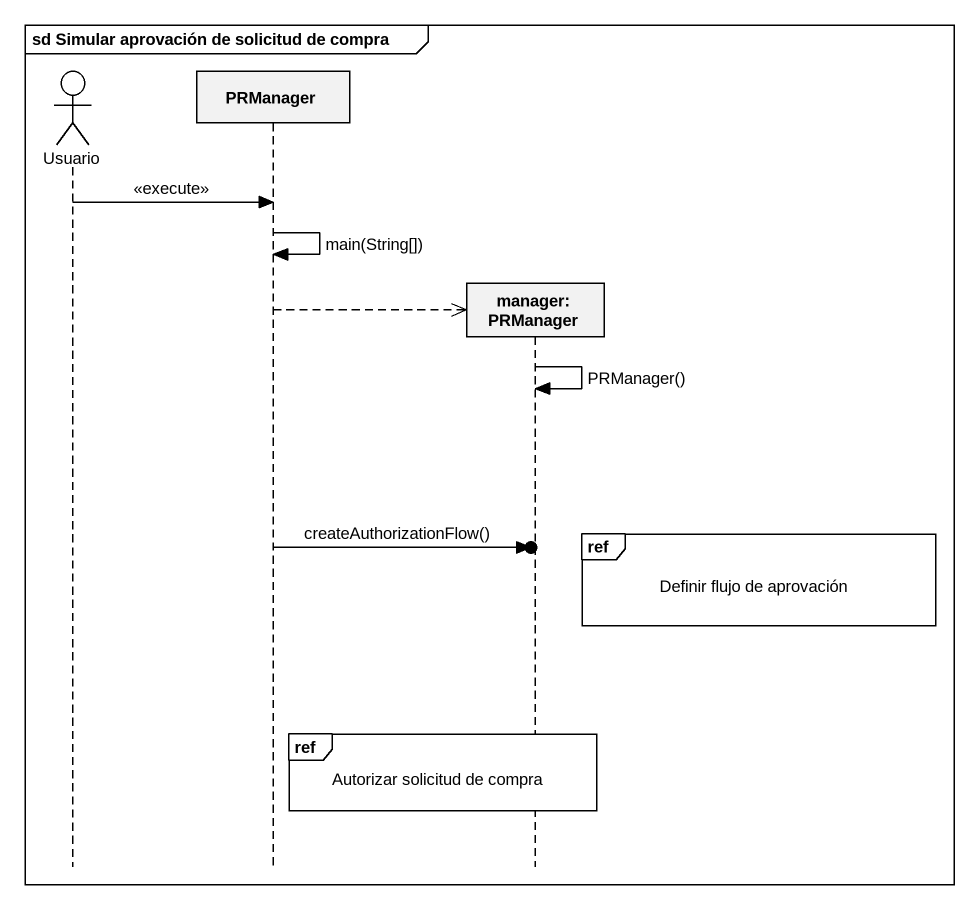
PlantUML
@startuml
mainframe sd Simular aprovación de solicitud de compra
hide footbox
actor Usuario
participant PRManager
participant "manager: PRManager" as manager_PRManager

Usuario -> PRManager : <<execute>>
PRManager -> PRManager : main(String[])
PRManager -->> manager_PRManager **
manager_PRManager -> manager_PRManager : PRManager()
ref over manager_PRManager : Definir flujo de aprovación
PRManager ->o] : createAuthorizationFlow()
ref over manager_PRManager : Autorizar solicitud de compra
@enduml
